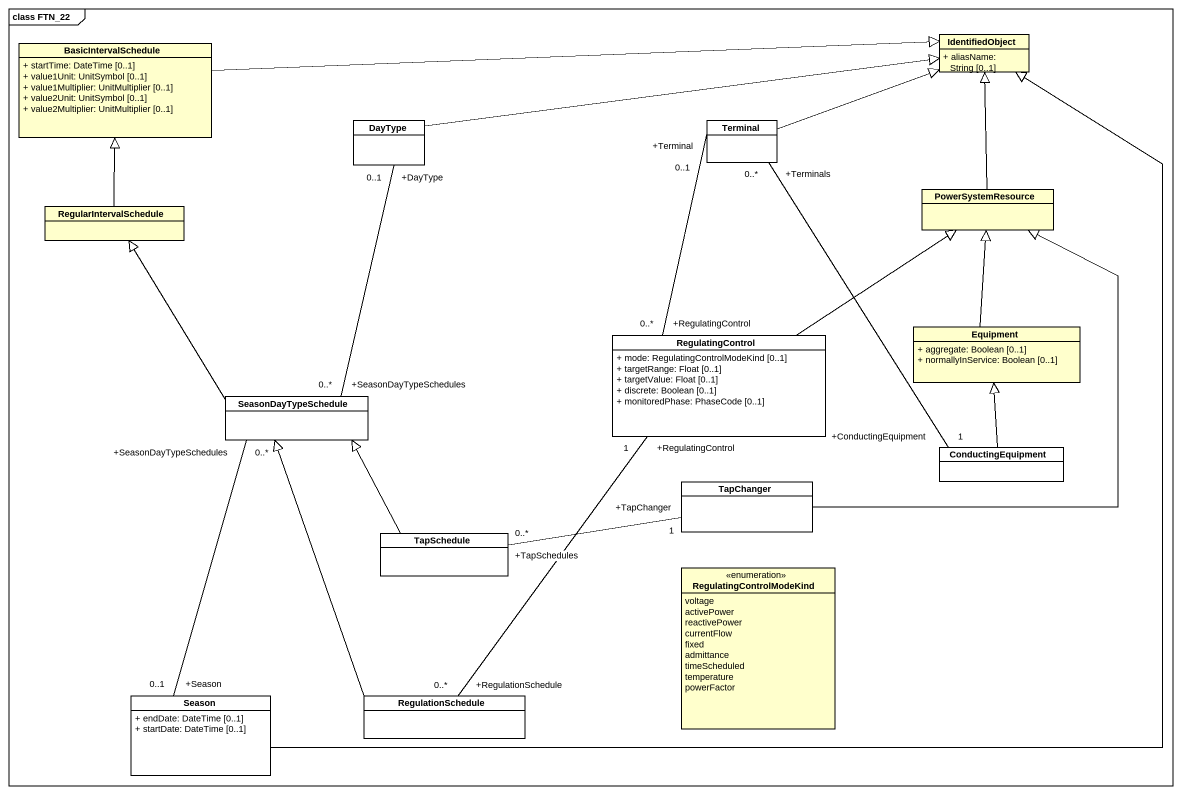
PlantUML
@startuml
mainframe class FTN_22
hide circle
hide empty members
skinparam classAttributeIconSize 0
class BasicIntervalSchedule {
  + startTime: DateTime [0..1]
  + value1Unit: UnitSymbol [0..1]
  + value1Multiplier: UnitMultiplier [0..1]
  + value2Unit: UnitSymbol [0..1]
  + value2Multiplier: UnitMultiplier [0..1]
}
class IdentifiedObject {
  + aliasName: String [0..1]
}
class DayType #FFFFFF
class Terminal #FFFFFF
class PowerSystemResource
class RegularIntervalSchedule
class RegulatingControl #FFFFFF {
  + mode: RegulatingControlModeKind [0..1]
  + targetRange: Float [0..1]
  + targetValue: Float [0..1]
  + discrete: Boolean [0..1]
  + monitoredPhase: PhaseCode [0..1]
}
class Equipment {
  + aggregate: Boolean [0..1]
  + normallyInService: Boolean [0..1]
}
class SeasonDayTypeSchedule #FFFFFF
class ConductingEquipment #FFFFFF
class TapChanger #FFFFFF
class TapSchedule #FFFFFF
enum RegulatingControlModeKind {
  voltage
  activePower
  reactivePower
  currentFlow
  fixed
  admittance
  timeScheduled
  temperature
  powerFactor
}
class Season #FFFFFF {
  + endDate: DateTime [0..1]
  + startDate: DateTime [0..1]
}
class RegulationSchedule #FFFFFF
BasicIntervalSchedule -right-|> IdentifiedObject
DayType -right-|> IdentifiedObject
DayType "+DayType\n0..1" -- "+SeasonDayTypeSchedules\n0..*" SeasonDayTypeSchedule
Terminal -right-|> IdentifiedObject
Terminal "+Terminal\n0..1" -- "+RegulatingControl\n0..*" RegulatingControl
Terminal "+Terminals\n0..*" -- "+ConductingEquipment\n1" ConductingEquipment
PowerSystemResource -up-|> IdentifiedObject
RegularIntervalSchedule -up-|> BasicIntervalSchedule
RegulatingControl -up-|> PowerSystemResource
Equipment -up-|> PowerSystemResource
SeasonDayTypeSchedule -up-|> RegularIntervalSchedule
ConductingEquipment -up-|> Equipment
TapChanger -up-|> PowerSystemResource
TapSchedule -up-|> SeasonDayTypeSchedule
TapSchedule "+TapSchedules\n0..*" -right- "+TapChanger\n1" TapChanger
Season -up-|> IdentifiedObject
Season "+Season\n0..1" -up- "+SeasonDayTypeSchedules\n0..*" SeasonDayTypeSchedule
RegulationSchedule "+RegulationSchedule\n0..*" -up- "+RegulatingControl\n1" RegulatingControl
RegulationSchedule -up-|> SeasonDayTypeSchedule
@enduml
